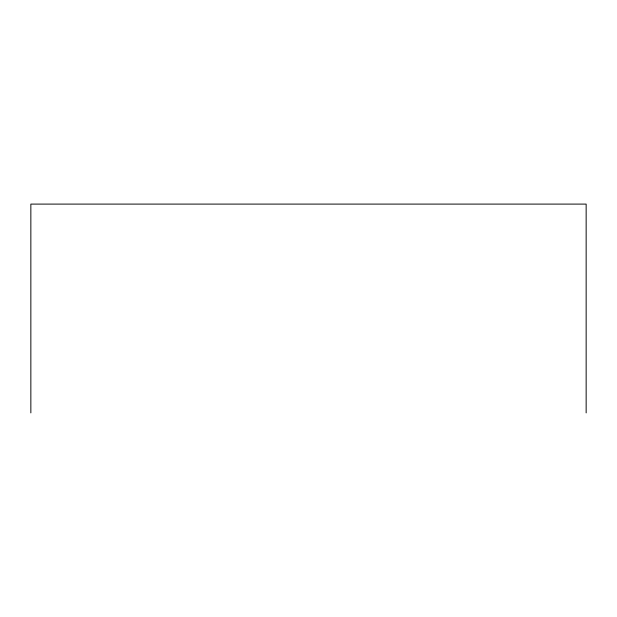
<?xml version="1.0" encoding="UTF-8"?>
<svg xmlns="http://www.w3.org/2000/svg" width="617" height="617" viewBox="0 0 617 617"><rect width="100%" height="100%" fill="white"/><g stroke="black" fill="none" stroke-linecap="round" stroke-linejoin="round"><path stroke-width="0.93" d="M586.15 412.904L586.15 204.096L30.85 204.096L30.85 412.904"/></g></svg>
